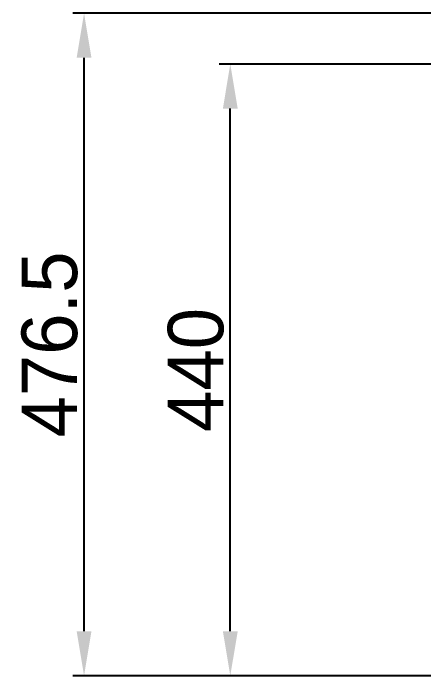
# Model space of a CAD drawing. Header units: millimetres. Extents: x 4086 to 10416, y 123 to 1549.
# Drawn here: x 6860.2 to 6934.1, y 425.5 to 544.6 of the extents above; entities that cross this region are included whole.
import ezdxf

# ---------------------------------------------------------------- set-up
doc = ezdxf.new("R2010")
doc.units = ezdxf.units.MM
doc.layers.add('尺寸标注', color=7, linetype='Continuous')
doc.styles.add('思源黑', font='SourceHanSansCN-Normal.ttf')
doc.dimstyles.new('尺寸标注_1_4比例中六', dxfattribs={"dimtxt": 10, "dimasz": 8, "dimexe": 2, "dimexo": 1.5, "dimgap": 1, "dimtad": 1, "dimdec": 1, "dimlfac": 4, "dimdsep": 46, "dimtxsty": '思源黑', "dimcen": 0.09, "dimadec": 0, "dimazin": 0, "dimtp": 0.01, "dimtm": 0.01, "dimtfac": 1, "dimtdec": 1, "dimtofl": 0, "dimtmove": 0, "dimatfit": 3, "dimfxl": 1, "dimtolj": 1, "dimarcsym": 0})

# ---------------------------------------------------------------- blocks, each defined once
blk = doc.blocks.new('*D816')
at = {"layer": 'Defpoints', "color": 0}
for p in [(6872.97, 544.6), (7000.23, 544.6), (7008.47, 425.46)]:
    blk.add_point(p, dxfattribs=at)
at = {"layer": '尺寸标注', "color": 0, "lineweight": -2}
for p, q in [((6998.73, 544.6), (6870.97, 544.6)), ((6872.97, 433.46), (6872.97, 536.6)), ((7006.97, 425.46), (6870.97, 425.46))]:
    blk.add_line(p, q, dxfattribs=at)
at = {"layer": '尺寸标注', "color": 0}
for points in [[(6874.3, 536.6), (6871.64, 536.6), (6872.97, 544.6)], [(6871.64, 433.46), (6874.3, 433.46), (6872.97, 425.46)]]:
    blk.add_solid(points, dxfattribs=at)
at = {"layer": '尺寸标注', "color": 0, "insert": (6866.79, 485.03), "char_height": 10, "attachment_point": 5, "rotation": 90, "style": '思源黑'}
blk.add_mtext('\\A1;476.5', dxfattribs=at)
blk = doc.blocks.new('*D817')
at = {"layer": 'Defpoints', "color": 0}
for p in [(6899.27, 535.45), (7038.74, 535.45), (7009.2, 425.45)]:
    blk.add_point(p, dxfattribs=at)
at = {"layer": '尺寸标注', "color": 0, "lineweight": -2}
for p, q in [((7037.24, 535.45), (6897.27, 535.45)), ((6899.27, 433.45), (6899.27, 527.45)), ((7007.7, 425.45), (6897.27, 425.45))]:
    blk.add_line(p, q, dxfattribs=at)
at = {"layer": '尺寸标注', "color": 0}
for points in [[(6900.61, 527.45), (6897.94, 527.45), (6899.27, 535.45)], [(6897.94, 433.45), (6900.61, 433.45), (6899.27, 425.45)]]:
    blk.add_solid(points, dxfattribs=at)
at = {"layer": '尺寸标注', "color": 0, "insert": (6893.1, 480.45), "char_height": 10, "attachment_point": 5, "rotation": 90, "style": '思源黑'}
blk.add_mtext('\\A1;440', dxfattribs=at)

msp = doc.modelspace()

# ---------------------------------------------------------------- dimensions: what is measured, and where the dimension line sits
at = {"layer": '尺寸标注'}
for base, p1, p2, picture, middle in [((6872.97, 544.595), (7008.466, 425.458), (7000.231, 544.595), '*D816', (6866.793, 485.027)), ((6899.275, 535.453), (7009.199, 425.455), (7038.743, 535.453), '*D817', (6893.097, 480.454))]:
    dim = msp.add_linear_dim(base=base, p1=p1, p2=p2, angle=90, dimstyle='尺寸标注_1_4比例中六', dxfattribs=at)
    dim.commit()
    dim.dimension.update_dxf_attribs({"geometry": picture, "text_midpoint": middle})

doc.saveas('drawing.dxf')
